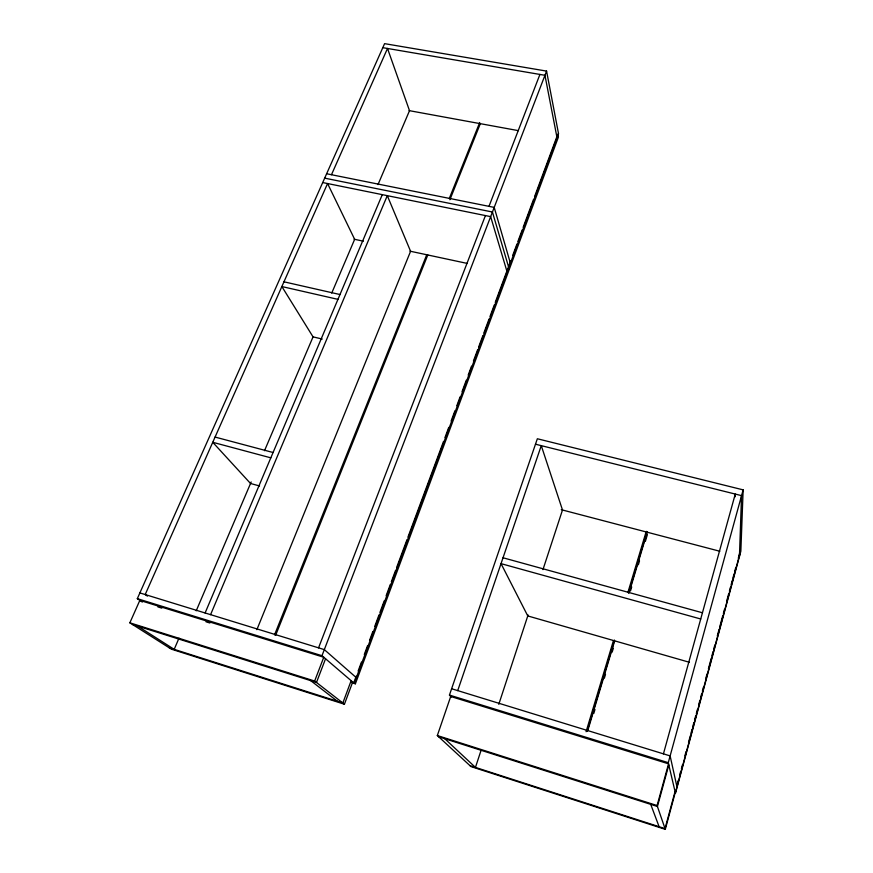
<?xml version="1.0" encoding="UTF-8"?>
<svg xmlns="http://www.w3.org/2000/svg" width="873" height="873" viewBox="0 0 873 873"><rect width="100%" height="100%" fill="white"/><g stroke="black" fill="none" stroke-linecap="round" stroke-linejoin="round"><path stroke-width="1.31" d="M735.197 496.781L735.262 494.074L663.436 753.857M739.442 556.396L741.548 495.635L535.487 444.204M740.009 553.384L740.075 551.627L738.296 558.207M743.141 489.862L740.85 551.212L675.473 793.306L668.271 762.675L743.141 489.862L537.353 438.759L449.442 695.083L451.232 697.069M675.058 791.549L665.04 828.619L469.969 765.643M677.132 784.543L678.201 780.593M679.63 775.333L680.689 771.383M681.409 768.753L682.468 764.803M684.956 755.592L686.025 751.642M688.513 742.432L690.292 735.852M691.001 733.222L692.071 729.271M692.78 726.642L693.849 722.691M694.559 720.061L695.628 716.111M696.338 713.481L697.407 709.531M698.826 704.271L699.895 700.321M700.604 697.691L701.674 693.74M702.383 691.11L703.452 687.16M705.941 677.95L707.01 674.011M708.429 668.74L711.277 658.22M711.986 655.579L713.055 651.64M713.765 648.999L714.834 645.06M717.322 635.85L719.101 629.269M719.81 626.639L722.648 616.109M723.368 613.479L724.426 609.529M726.914 600.318L728.693 593.738M729.413 591.108L730.472 587.158M731.181 584.528L732.251 580.578M732.96 577.948L734.029 573.998M734.739 571.368L735.808 567.417M665.291 829.35L657.096 805.55L668.543 763.82L450.708 696.479L437.329 735.546L471.005 766.603L665.291 829.35L675.265 792.433M675.211 793.306L739.66 554.693M668.805 764.955L657.424 806.499L438.65 736.768M593.793 713.437L594.96 709.531M604.345 678.223L605.513 674.316M612.159 652.142L613.337 648.235M630.535 590.846L631.703 586.94M638.349 564.766L639.516 560.859M645.387 541.293L647.34 534.767M586.078 731.705L613.435 640.629M627.894 592.483L646.26 531.341M587.082 731.312L614.472 640.062M628.549 593.127L646.937 531.853M587.715 730.788L614.647 640.978M629.095 592.822L647.439 531.646M481.209 749.907L475.447 767.411L444.772 738.722M498.789 704.325L528.089 614.941M542.962 569.6L562.496 510.007L541.271 445.645L457.725 690.619M356.239 676.128L353.871 682.5L355.387 683.81L508.828 270.597L508.053 267.956L495.242 302.396M358.137 671.021L361.455 662.094M364.303 654.444L367.631 645.507M369.53 640.411L372.847 631.485M374.746 626.378L379.013 614.898M379.962 612.344L384.229 600.864M386.128 595.768L390.395 584.288M391.344 581.734L395.622 570.255M396.56 567.701L407.004 539.645M407.953 537.091L443.528 441.432M444.957 437.602L448.744 427.399M451.123 421.015L454.92 410.812M456.819 405.716L460.136 396.779M462.035 391.682L466.302 380.202M468.201 375.095L471.518 366.169M473.417 361.073L477.684 349.593M478.633 347.039L482.911 335.559M483.849 333.006L489.076 318.972M490.026 316.43L494.293 304.95M510.781 260.591L508.413 266.985L509.188 269.637L558.414 137.072L557.847 134.071L534.549 196.698M512.691 255.483L516.969 243.982M517.918 241.428L522.196 229.926M523.145 227.362L533.599 199.251M351.633 682.5L354.231 683.319L558.534 133.722L546.563 71.095L384.589 43.65L137.323 598.66L142.321 602.086M351.153 680.678L342.838 702.994L169.187 647.766M344.42 704.227L314.651 681.038L323.774 657.249L139.833 600.384L129.859 622.809L171.403 649.185L344.42 704.227L352.703 682.009M325.553 658.766L316.484 682.468L132.412 624.435M354.231 683.319L321.984 655.71L546.563 71.095M318.558 647.842L485.432 215.576M488.989 206.344L539.918 74.434M274.504 634.944L426.755 254.741M449.377 198.258L479.703 122.526M275.639 635.293L427.803 254.96M449.901 199.721L480.205 123.977M256.88 629.651L410.583 251.293L387.296 195.661L210.579 614.657M205.1 612.977L382.298 194.646M178.987 638.174L174.196 649.359L137.716 626.105M196.229 610.805L251.173 481.972M264.508 450.708L313.047 336.88L281.859 286.551L337.949 299.352M331.718 293.11L354.656 239.322L327.571 183.537L145.191 594.557L147.428 596.117M377.998 184.607L409.513 110.696L387.503 48.462L331.478 174.72M382.8 47.666L544.948 75.296L557.039 137.727M409.099 110.62L518.387 130.644M326.633 173.749L494.205 207.392L510.399 263.209M324.669 178.147L492.427 212.008L508.773 267.585M322.704 182.555L490.648 216.635L507.137 271.972M354.1 239.202L363.408 241.199M409.994 251.173L467.219 263.417M283.965 281.815L339.99 294.539M313.058 336.869L322.235 339.051M561.284 509.69L719.799 551.245M215.074 437.067L273.074 452.509M270.816 457.834L212.75 442.295L250.529 483.489L259.565 485.966M503.034 557.771L702.449 612.77M700.724 618.99L501.037 563.642L527.772 615.934L689.299 662.258M139.876 592.92L324.32 649.621L356.326 677.666M451.614 688.742L670.126 755.909L677.077 787.359M137.323 598.66L321.984 655.71M449.442 695.083L668.271 762.675M157.915 606.91L161.821 608.121M205.995 621.783L209.902 622.995M352.823 683.002L355.387 683.81M129.859 622.809L314.651 681.038M437.329 735.546L657.096 805.55M310.733 680.656L337.425 701.27M650.723 804.36L659.104 826.698"/></g></svg>
